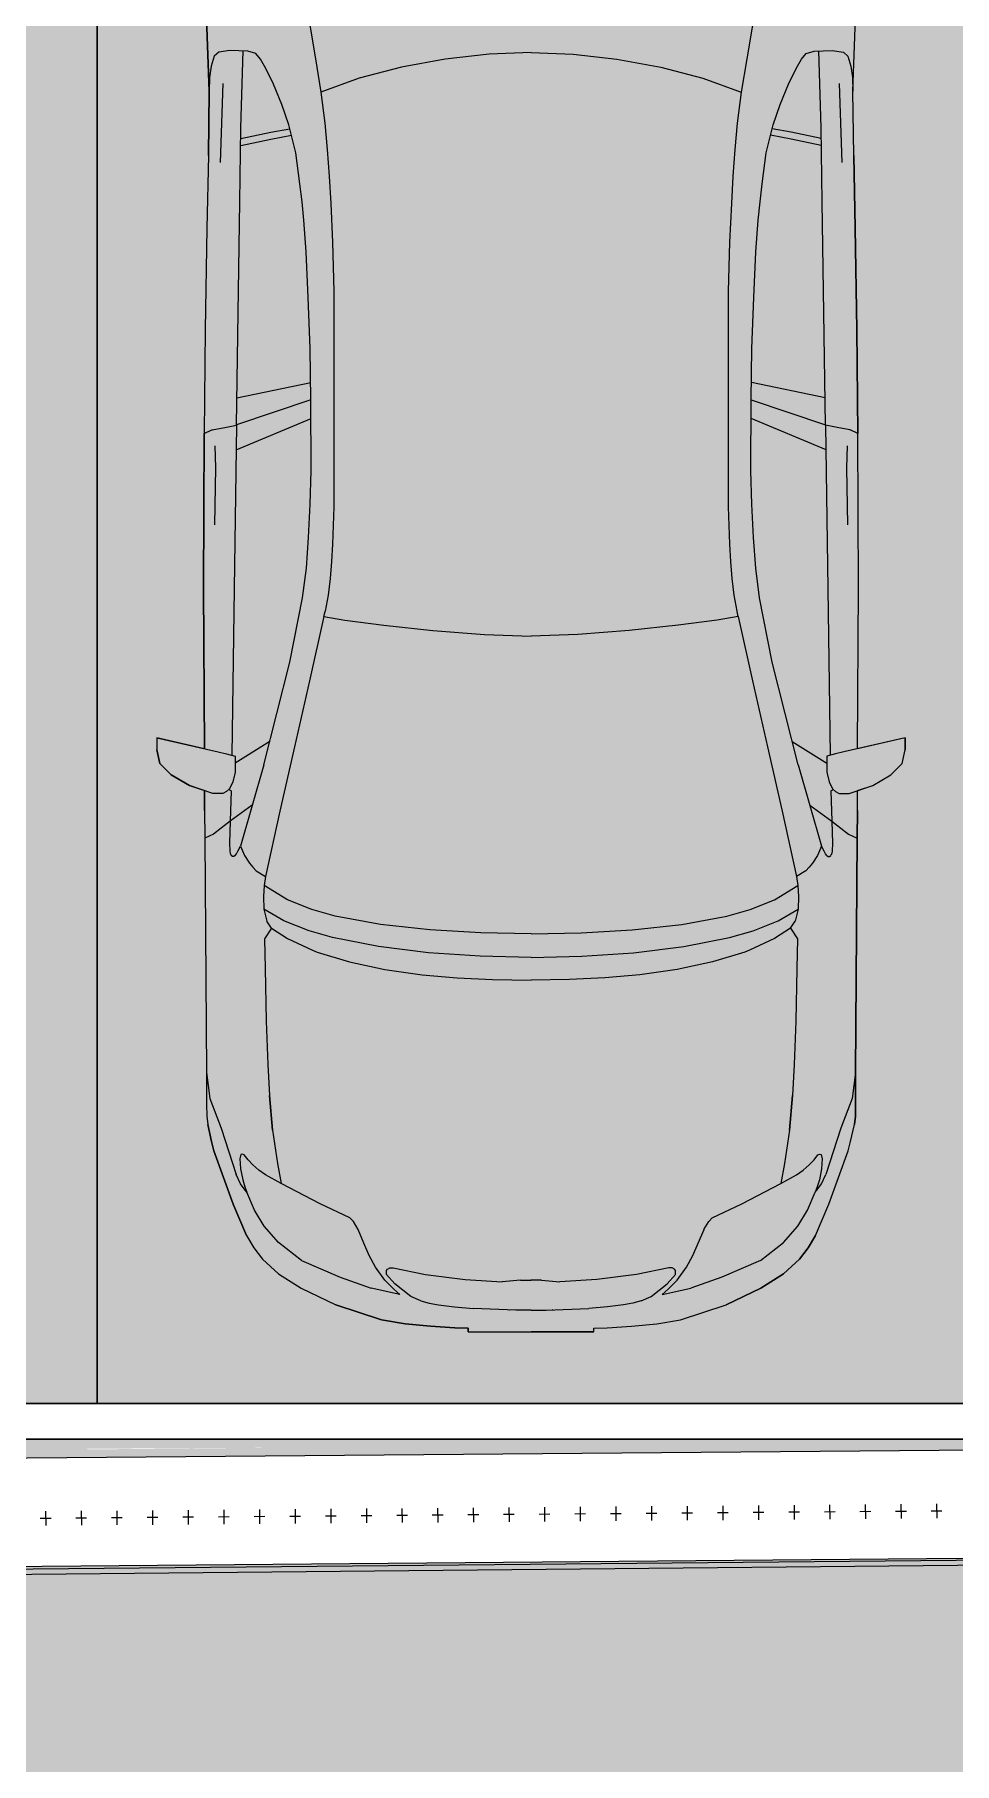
# Model space of a CAD drawing. Header units: millimetres. Extents: x 132836 to 1862386, y -330276 to -143438.
# Drawn here: x 464062 to 466637, y -271695 to -266857 of the extents above; entities that cross this region are included whole.
import ezdxf

# ---------------------------------------------------------------- set-up
doc = ezdxf.new("R2010")
doc.units = ezdxf.units.MM
doc.header["$MEASUREMENT"] = 0
doc.linetypes.add('Wipeout_Contour', pattern=[1000, 0, -1000])
for name, color, linetype in [('Divers - Dessin général', 7, 'Continuous'), ('Extérieur - Environnement', 7, 'Continuous'), ('Nouveau_0', 7, 'Continuous'), ('Structure - Murs extérieurs', 7, 'Continuous'), ('TopoAlt', 7, 'Continuous')]:
    doc.layers.add(name, color=color, linetype=linetype)

msp = doc.modelspace()

# ---------------------------------------------------------------- hatches: boundary and pattern name
at = {"linetype": 'Continuous', "lineweight": 0, "true_color": 0x6f6f6f}
h = msp.add_hatch(color=8, dxfattribs=at)
h.paths.add_polyline_path([(360547.961, -295062.571), (487920.34, -293826.868), (487920.34, -270902.734), (487462.568, -270902.734), (472913.119, -271040.575), (472913.119, -163437.635), (371855.719, -163437.635), (371855.719, -271040.575), (371882.482, -271040.57), (371882.665, -272000.514, -0.40942736), (367883.201, -275935.042), (360547.961, -275935.042)])
h.paths.add_polyline_path([(377135.103, -260639.953), (373845.103, -260639.953), (373845.103, -248364.953), (373845.103, -243089.974), (373845.103, -242189.974), (377135.103, -242189.974)], flags=0)
h.paths.add_polyline_path([(380202.952, -171995.57), (431505.799, -171995.57), (464309.564, -171995.57), (464309.564, -262465.571), (462925.553, -262565.571), (438593.575, -262550.571), (437925.553, -262550.571), (436549.587, -262550.571), (436549.587, -189810.571), (412055.061, -189810.571), (412055.061, -201780.57), (412055.061, -204495.57), (415454.069, -204495.57), (415454.069, -208495.57), (415454.069, -218295.57), (405655.061, -218295.57), (405655.061, -222495.57), (415474.561, -222495.57), (415474.561, -260810.571), (380202.952, -260810.571), (380202.952, -230015.57), (380202.952, -193810.571)], flags=0)
h.paths.add_polyline_path([(381436.562, -269433.913, -0.09031866), (381558.292, -268727.623, -0.20144873), (382612.158, -267592.74, -0.10421145), (383417.525, -267415.055), (384017.498, -267409.371, -0.10404461), (384824.873, -267571.244, -0.23825546), (385983.776, -268953.318, -0.05518862), (386036.355, -269390.334), (386038.45, -269611.438), (386050.565, -270890.267), (385792.102, -271892.761, -0.26794919), (384069.602, -272909.124), (383469.629, -272914.808, -0.19371746), (382078.771, -272370.185, -0.07056876), (381728.183, -271931.262, -0.1316525), (381450.772, -270933.845)], flags=0)
h.paths.add_polyline_path([(394027.271, -275599.002, -0.4157911), (392016.505, -273599.031), (392016.505, -273452.052), (392030.007, -267377.824, -0.3805567), (394016.505, -265609.826), (394094.233, -265609.826), (394094.233, -270609.826), (409094.233, -270609.826), (409094.233, -265609.826), (414055.71, -265609.826, -0.41421356), (415555.71, -267109.826), (415555.71, -273660.699, -0.34550161), (413836.804, -275433.432)], flags=0)
h.paths.add_polyline_path([(424209.612, -271504.083, -0.13447393), (423930.467, -270484.937), (423930.467, -268984.937, -0.41421356), (425930.467, -266984.937), (426530.467, -266984.937, -0.41421356), (428530.467, -268984.937), (428530.467, -270484.937, -0.12882035), (428273.55, -271465.581, -0.27093629), (426530.467, -272484.937), (425930.467, -272484.937, -0.26498)], flags=0)
h.paths.add_polyline_path([(436562.206, -273329.325), (436569.468, -267730.336, -0.09856151), (436800.237, -266943.721), (436817.2, -266951.545, -0.258849), (438654.998, -265605.827), (438652.661, -265587.294), (439337.088, -265587.294), (439337.088, -265687.294), (439337.088, -270687.294), (469237.088, -270687.294), (469237.088, -265687.294), (470907.523, -265687.294), (472885.813, -265687.294), (472885.813, -267687.294), (472885.813, -271062.255, 0.00134576), (472885.842, -271073.021), (472896.728, -273095.233, -0.41421356), (470907.523, -275105.97), (462184.053, -275105.97, -0.00518896), (462130.957, -275116.103), (454147.511, -275196.191), (438770.531, -275253.24, -0.38655333), (436572.608, -273475.385, -0.02518922)], flags=0)
at = {"linetype": 'Continuous', "lineweight": 0, "true_color": 0x90b349}
msp.add_hatch(color=55, dxfattribs=at).paths.add_polyline_path([(469237.088, -270787.354), (439237.088, -270787.354), (439237.088, -273253.269), (469248.134, -273114.341), (469237.248, -271092.129), (469237.183, -271092.129, -0.00134576), (469237.103, -271062.255), (469237.088, -271062.255)])

# ---------------------------------------------------------------- linework, layer by layer
at = {"color": 9, "linetype": 'Continuous', "lineweight": 5}
msp.add_lwpolyline([(436572.608, -273475.385, 0.38655333), (438770.531, -275253.24), (454147.511, -275196.191), (462130.957, -275116.103, 0.00518896), (462184.053, -275105.97), (470907.523, -275105.97, 0.41421356), (472896.728, -273095.233), (472885.842, -271073.021, -0.00134576), (472885.813, -271062.255), (472885.813, -267687.294), (472885.813, -265687.294), (470907.523, -265687.294), (469237.088, -265687.294), (469237.088, -270687.294), (439337.088, -270687.294), (439337.088, -265687.294), (439337.088, -265587.294), (438652.661, -265587.294), (438654.998, -265605.827, 0.258849), (436817.2, -266951.545), (436800.237, -266943.721, 0.09856151), (436569.468, -267730.336), (436562.206, -273329.325, 0.02518922)], format="xyb", close=True, dxfattribs=at)
at = {"color": 255, "linetype": 'Continuous', "lineweight": 5, "flags": 128}
for points in [[(464237.088, -265687.294), (464237.088, -270687.294)], [(464237.088, -270687.294), (464237.088, -265687.294)], [(461737.088, -270687.294), (464237.088, -270687.294)], [(464237.088, -270687.294), (466737.088, -270687.294)]]:
    msp.add_lwpolyline(points, dxfattribs=at)
at = {"color": 7, "linetype": 'Continuous', "lineweight": 5}
msp.add_lwpolyline([(469237.088, -270787.354), (439237.088, -270787.354), (439237.088, -273253.269), (469248.134, -273114.341), (469237.248, -271092.129), (469237.183, -271092.129, -0.00134576), (469237.103, -271062.255), (469237.088, -271062.255)], format="xyb", close=True, dxfattribs=at)
at = {"layer": 'Extérieur - Environnement', "color": 7, "linetype": 'Continuous', "lineweight": 13}
for p, q in [((464812.002, -266709.08), (464848.174, -266924.692)), ((466091.814, -266709.08), (466055.642, -266924.692)), ((464543.698, -266812.144), (464550.959, -267015.116)), ((464550.959, -267015.116), (464543.698, -266812.144)), ((466352.857, -267015.116), (466360.118, -266812.144)), ((466352.857, -267015.116), (466360.118, -266812.144)), ((464577.652, -266906.682), (464564.951, -266917.174)), ((464608.63, -266901.909), (464577.652, -266906.682)), ((464659.244, -266903.116), (464608.63, -266901.909)), ((464640.038, -267118.034), (464645.862, -266902.797)), ((464681.719, -266910.293), (464659.244, -266903.116)), ((465451.908, -266907.061), (465334.373, -266911.78)), ((465451.908, -266907.061), (465569.443, -266911.78)), ((466222.098, -266910.293), (466244.572, -266903.116)), ((466244.572, -266903.116), (466295.186, -266901.909)), ((466263.778, -267118.034), (466257.954, -266902.797)), ((466295.186, -266901.909), (466326.164, -266906.682)), ((466326.164, -266906.682), (466338.865, -266917.174)), ((464556.547, -266945.179), (464552.232, -266976.682)), ((464564.951, -266917.174), (464556.547, -266945.179)), ((464694.717, -266925.468), (464681.719, -266910.293)), ((464709.611, -266951.662), (464694.717, -266925.468)), ((464731.015, -266995.684), (464709.611, -266951.662)), ((464848.174, -266924.692), (464863.388, -267017.735)), ((465088.935, -266948.269), (464971.085, -266979.133)), ((465211.69, -266925.666), (465088.935, -266948.269)), ((465334.373, -266911.78), (465211.69, -266925.666)), ((465569.443, -266911.78), (465692.126, -266925.666)), ((465692.126, -266925.666), (465814.881, -266948.269)), ((465814.881, -266948.269), (465932.731, -266979.133)), ((466055.642, -266924.692), (466040.428, -267017.735)), ((466172.801, -266995.684), (466194.205, -266951.662)), ((466194.205, -266951.662), (466209.099, -266925.468)), ((466209.099, -266925.468), (466222.098, -266910.293)), ((466338.865, -266917.174), (466347.27, -266945.179)), ((466347.27, -266945.179), (466351.584, -266976.682)), ((464552.232, -266976.682), (464550.959, -267015.116)), ((464589.626, -266993.88), (464582.209, -267214.66)), ((464754.43, -267052.956), (464731.015, -266995.684)), ((464971.085, -266979.133), (464863.388, -267017.735)), ((465932.731, -266979.133), (466040.428, -267017.735)), ((466149.386, -267052.956), (466172.801, -266995.684)), ((466314.19, -266993.88), (466321.607, -267214.66)), ((466351.584, -266976.682), (466352.857, -267015.116)), ((464550.959, -267015.116), (464548.746, -267195.422)), ((464548.746, -267195.422), (464550.959, -267015.116)), ((464863.388, -267017.735), (464875.059, -267105.162)), ((466040.428, -267017.735), (466028.757, -267105.162)), ((466355.07, -267195.422), (466352.857, -267015.116)), ((466355.07, -267195.422), (466352.857, -267015.116)), ((464773.759, -267109.617), (464754.43, -267052.956)), ((466130.057, -267109.617), (466149.386, -267052.956)), ((464637.106, -267325.351), (464640.038, -267118.034)), ((464639.618, -267147.769), (464724.006, -267130.537)), ((464723.733, -267149.83), (464781.148, -267138.68)), ((464724.006, -267130.537), (464776.487, -267120.345)), ((464793.594, -267187.636), (464773.759, -267109.617)), ((464875.058, -267105.146), (464881.751, -267178.67)), ((466028.758, -267105.146), (466022.066, -267178.67)), ((466110.222, -267187.636), (466130.057, -267109.617)), ((466180.083, -267149.83), (466122.668, -267138.68)), ((466179.81, -267130.537), (466127.33, -267120.345)), ((466264.198, -267147.769), (466179.81, -267130.537)), ((466266.71, -267325.351), (466263.778, -267118.034)), ((464548.746, -267195.422), (464544.396, -267398.632)), ((464548.746, -267195.422), (464544.396, -267398.632)), ((464639.345, -267167.062), (464723.733, -267149.83)), ((464805.003, -267275.127), (464793.594, -267187.636)), ((464881.75, -267178.656), (464886.716, -267253.131)), ((466022.066, -267178.656), (466017.1, -267253.131)), ((466098.813, -267275.127), (466110.222, -267187.636)), ((466264.471, -267167.062), (466180.083, -267149.83)), ((466359.42, -267398.632), (466355.07, -267195.422)), ((466355.07, -267195.422), (466359.42, -267398.632)), ((464810.849, -267324.705), (464805.003, -267275.127)), ((464886.716, -267253.127), (464891.12, -267329.924)), ((466017.1, -267253.127), (466012.696, -267329.924)), ((466092.967, -267324.705), (466098.813, -267275.127)), ((464632.146, -267636.148), (464637.106, -267325.351)), ((464815.943, -267376.543), (464810.849, -267324.705)), ((464891.119, -267329.914), (464895.885, -267438.034)), ((466012.697, -267329.914), (466007.931, -267438.034)), ((466087.873, -267376.543), (466092.967, -267324.705)), ((466271.671, -267636.148), (466266.71, -267325.351)), ((464822.181, -267464.557), (464815.943, -267376.543)), ((466081.636, -267464.557), (466087.873, -267376.543)), ((464544.396, -267398.632), (464539.611, -267681.866)), ((464544.396, -267398.632), (464539.611, -267681.866)), ((464895.885, -267438.031), (464899.856, -267575.552)), ((466007.931, -267438.031), (466003.961, -267575.552)), ((466364.205, -267681.866), (466359.42, -267398.632)), ((466359.42, -267398.632), (466364.205, -267681.866)), ((464828.568, -267592.686), (464822.181, -267464.557)), ((466075.248, -267592.686), (466081.636, -267464.557)), ((464899.856, -267575.552), (464899.894, -268178.518)), ((466003.961, -267575.552), (466003.922, -268178.518)), ((464833.568, -267735.926), (464828.568, -267592.686)), ((466070.248, -267735.926), (466075.248, -267592.686)), ((464627.185, -267950.448), (464632.146, -267636.148)), ((466276.631, -267950.448), (466271.671, -267636.148)), ((464539.611, -267681.866), (464537.092, -267973.113)), ((464539.611, -267681.866), (464537.092, -267973.113)), ((466366.724, -267973.113), (466364.205, -267681.866)), ((466364.205, -267681.866), (466366.724, -267973.113)), ((464835.991, -267879.457), (464833.568, -267735.926)), ((466067.825, -267879.457), (466070.248, -267735.926)), ((464628.402, -267873.372), (464835.173, -267831.01)), ((466275.415, -267873.372), (466068.643, -267831.01)), ((464835.991, -267879.457), (464627.202, -267949.357)), ((464836.529, -268077.471), (464835.991, -267879.457)), ((466067.287, -268077.471), (466067.825, -267879.457)), ((466067.825, -267879.457), (466276.614, -267949.357)), ((464537.092, -267973.113), (464558.801, -267963.349)), ((464558.801, -267963.349), (464560.757, -267962.783)), ((464560.757, -267962.783), (464564.015, -267962.088)), ((464564.015, -267962.088), (464589.928, -267957.432)), ((464589.928, -267957.432), (464627.185, -267950.448)), ((464627.185, -267950.448), (464620.746, -268407.601)), ((464626.214, -268019.427), (464836.131, -267931.001)), ((466277.603, -268019.427), (466067.685, -267931.001)), ((466276.631, -267950.448), (466283.07, -268407.601)), ((466313.888, -267957.432), (466276.631, -267950.448)), ((466339.801, -267962.088), (466313.888, -267957.432)), ((466343.059, -267962.783), (466339.801, -267962.088)), ((466345.015, -267963.349), (466343.059, -267962.783)), ((466366.724, -267973.113), (466345.015, -267963.349)), ((464537.092, -267973.113), (464535.124, -268405.992)), ((464535.124, -268405.992), (464537.092, -267973.113)), ((464566.987, -268008.036), (464568.486, -268069.3)), ((466336.829, -268008.036), (466335.33, -268069.3)), ((466368.692, -268405.992), (466366.724, -267973.113)), ((466368.692, -268405.992), (466366.724, -267973.113)), ((464568.486, -268069.3), (464565.909, -268228.63)), ((464833.378, -268171.56), (464836.529, -268077.471)), ((466070.438, -268171.56), (466067.287, -268077.471)), ((466335.33, -268069.3), (466337.907, -268228.63)), ((464829.184, -268264.184), (464833.378, -268171.56)), ((464899.894, -268178.518), (464896.057, -268282.803)), ((466003.922, -268178.518), (466007.759, -268282.803)), ((466074.632, -268264.184), (466070.438, -268171.56)), ((464823.085, -268350.336), (464829.184, -268264.184)), ((464896.058, -268282.796), (464893.524, -268331.972)), ((466007.758, -268282.796), (466010.292, -268331.972)), ((466080.732, -268350.336), (466074.632, -268264.184)), ((464811.939, -268433.588), (464823.085, -268350.336)), ((464893.524, -268331.956), (464889.726, -268379.107)), ((466010.292, -268331.956), (466014.09, -268379.107)), ((466091.878, -268433.588), (466080.732, -268350.336)), ((464535.124, -268405.992), (464537.602, -268855.376)), ((464537.602, -268855.376), (464535.124, -268405.992)), ((464889.728, -268379.084), (464883.905, -268425.327)), ((466014.088, -268379.084), (466019.911, -268425.327)), ((466366.214, -268855.376), (466368.692, -268405.992)), ((466366.214, -268855.376), (466368.692, -268405.992)), ((464620.747, -268407.601), (464614.299, -268873.649)), ((464776.522, -268612.975), (464811.939, -268433.588)), ((464883.905, -268425.327), (464875.474, -268470.695)), ((466019.911, -268425.327), (466028.342, -268470.695)), ((466127.294, -268612.975), (466091.878, -268433.588)), ((466283.069, -268407.601), (466289.517, -268873.649)), ((464872.174, -268485.5), (464832.016, -268665.461)), ((464872.174, -268485.5), (464875.253, -268471.184)), ((464872.174, -268485.5), (464931.145, -268495.563)), ((464875.253, -268471.184), (464875.56, -268470.505)), ((464931.145, -268495.563), (465039.761, -268509.721)), ((465972.671, -268495.563), (465864.055, -268509.721)), ((466031.642, -268485.5), (465972.671, -268495.563)), ((466028.563, -268471.184), (466028.256, -268470.505)), ((466031.642, -268485.5), (466028.563, -268471.184)), ((466031.642, -268485.5), (466071.8, -268665.461)), ((465039.761, -268509.721), (465176.846, -268524.319)), ((465176.846, -268524.319), (465321.29, -268535.706)), ((465321.29, -268535.706), (465451.908, -268540.229)), ((465582.526, -268535.706), (465451.908, -268540.229)), ((465726.97, -268524.319), (465582.526, -268535.706)), ((465864.055, -268509.721), (465726.97, -268524.319)), ((464704.322, -268900.718), (464776.522, -268612.975)), ((466199.494, -268900.718), (466127.294, -268612.975)), ((464832.016, -268665.461), (464789.836, -268850.052)), ((466071.8, -268665.461), (466113.98, -268850.052)), ((464537.602, -268855.376), (464404.23, -268824.575)), ((464404.23, -268824.575), (464404.23, -268858.864)), ((464404.23, -268824.575), (464576.265, -268864.305)), ((464404.23, -268824.575), (464404.23, -268858.864)), ((464720.697, -268835.461), (464623.515, -268895.945)), ((466183.12, -268835.461), (466280.301, -268895.945)), ((466499.586, -268824.575), (466327.551, -268864.305)), ((466499.586, -268824.575), (466366.214, -268855.376)), ((466499.586, -268858.864), (466499.586, -268824.575)), ((466499.586, -268824.575), (466499.586, -268858.864)), ((464404.23, -268858.864), (464413.09, -268896.996)), ((464413.09, -268896.996), (464404.23, -268858.864)), ((464576.265, -268864.305), (464599.394, -268869.809)), ((464599.394, -268869.809), (464623.515, -268876.024)), ((464623.515, -268876.024), (464623.515, -268921.171)), ((464789.836, -268850.052), (464748.686, -269030.342)), ((466113.98, -268850.052), (466155.13, -269030.342)), ((466304.422, -268869.809), (466280.301, -268876.024)), ((466280.301, -268876.024), (466280.301, -268921.171)), ((466327.551, -268864.305), (466304.422, -268869.809)), ((466490.726, -268896.996), (466499.586, -268858.864)), ((466490.726, -268896.996), (466499.586, -268858.864)), ((464413.09, -268896.996), (464444.949, -268928.955)), ((464444.949, -268928.955), (464413.09, -268896.996)), ((464444.949, -268928.955), (464495.489, -268958.446)), ((464495.489, -268958.446), (464444.949, -268928.955)), ((464623.515, -268921.171), (464617.503, -268947.698)), ((464704.322, -268900.718), (464638.908, -269127.825)), ((466199.494, -268900.718), (466264.908, -269127.825)), ((466280.301, -268921.171), (466286.313, -268947.698)), ((466408.327, -268958.446), (466458.867, -268928.955)), ((466408.327, -268958.446), (466458.867, -268928.955)), ((466458.867, -268928.955), (466490.726, -268896.996)), ((466458.867, -268928.955), (466490.726, -268896.996)), ((464495.489, -268958.446), (464538.002, -268972.665)), ((464561.464, -268980.512), (464495.489, -268958.446)), ((464538.002, -268972.665), (464538.26, -269028.074)), ((464538.26, -269028.074), (464538.002, -268972.665)), ((464589.448, -268980.446), (464561.464, -268980.512)), ((464599.62, -268975.338), (464589.448, -268980.446)), ((464607.695, -268967.805), (464599.62, -268975.338)), ((464612.572, -268973.482), (464605.368, -268969.976)), ((464617.503, -268947.698), (464607.695, -268967.805)), ((464612.572, -268973.482), (464609.604, -269058.02)), ((466286.313, -268947.698), (466296.121, -268967.805)), ((466291.244, -268973.482), (466298.448, -268969.976)), ((466291.244, -268973.482), (466294.212, -269058.02)), ((466296.121, -268967.805), (466304.196, -268975.338)), ((466304.196, -268975.338), (466314.368, -268980.446)), ((466314.368, -268980.446), (466342.352, -268980.512)), ((466342.352, -268980.512), (466408.327, -268958.446)), ((466365.556, -269028.074), (466365.814, -268972.665)), ((466365.556, -269028.074), (466365.814, -268972.665)), ((466365.814, -268972.665), (466408.327, -268958.446)), ((464538.26, -269028.074), (464539.312, -269106.124)), ((464538.26, -269028.074), (464539.312, -269106.124)), ((464671.752, -269013.798), (464609.604, -269058.02)), ((464748.686, -269030.342), (464708.521, -269213.352)), ((466155.13, -269030.342), (466195.295, -269213.352)), ((466232.064, -269013.798), (466294.212, -269058.02)), ((466364.504, -269106.124), (466365.556, -269028.074)), ((466365.556, -269028.074), (466364.504, -269106.124)), ((464584.743, -269078.043), (464563.147, -269094.519)), ((464609.604, -269058.02), (464584.743, -269078.043)), ((464609.604, -269058.02), (464607.77, -269119.394)), ((466294.212, -269058.02), (466319.073, -269078.043)), ((466294.212, -269058.02), (466296.046, -269119.394)), ((466319.073, -269078.043), (466340.669, -269094.519)), ((464563.147, -269094.519), (464539.312, -269106.124)), ((464539.312, -269106.124), (464543.463, -269761.281)), ((464539.312, -269106.124), (464543.463, -269761.281)), ((464607.77, -269119.394), (464609.049, -269142.411)), ((464631.56, -269141.742), (464638.908, -269127.825)), ((464638.908, -269127.825), (464650.354, -269154.267)), ((466264.908, -269127.825), (466253.463, -269154.267)), ((466272.256, -269141.742), (466264.908, -269127.825)), ((466296.046, -269119.394), (466294.767, -269142.411)), ((466340.669, -269094.519), (466364.504, -269106.124)), ((466360.353, -269761.281), (466364.504, -269106.124)), ((466364.504, -269106.124), (466360.353, -269761.281)), ((464609.049, -269142.411), (464610.086, -269148.165)), ((464610.086, -269148.165), (464613.009, -269153.829)), ((464616.47, -269156.902), (464613.009, -269153.829)), ((464620.219, -269156.936), (464616.47, -269156.902)), ((464624.115, -269154.389), (464620.219, -269156.936)), ((464624.115, -269154.389), (464627.207, -269150.029)), ((464627.207, -269150.029), (464631.554, -269141.742)), ((464650.354, -269154.267), (464663.697, -269175.776)), ((464663.697, -269175.776), (464672.894, -269186.973)), ((466240.119, -269175.776), (466230.922, -269186.973)), ((466253.463, -269154.267), (466240.119, -269175.776)), ((466276.609, -269150.029), (466272.262, -269141.742)), ((466279.701, -269154.389), (466276.609, -269150.029)), ((466279.701, -269154.389), (466283.597, -269156.936)), ((466283.597, -269156.936), (466287.346, -269156.902)), ((466287.346, -269156.902), (466290.807, -269153.829)), ((466293.73, -269148.165), (466290.807, -269153.829)), ((466294.767, -269142.411), (466293.73, -269148.165)), ((464672.894, -269186.973), (464682.613, -269197.411)), ((464682.613, -269197.411), (464708.521, -269213.352)), ((464708.521, -269213.352), (464705.231, -269238.276)), ((464708.535, -269213.352), (464708.521, -269213.352)), ((466195.281, -269213.352), (466195.295, -269213.352)), ((466221.203, -269197.411), (466195.295, -269213.352)), ((466195.295, -269213.352), (466198.585, -269238.276)), ((466230.922, -269186.973), (466221.203, -269197.411)), ((464705.231, -269238.276), (464703.088, -269268.704)), ((464703.088, -269268.704), (464703.868, -269304.066)), ((464770.045, -269278.711), (464705.231, -269238.276)), ((466133.771, -269278.711), (466198.585, -269238.276)), ((466198.585, -269238.276), (466200.728, -269268.704)), ((466200.728, -269268.704), (466199.948, -269304.066)), ((464760.246, -269337.286), (464703.868, -269304.066)), ((464703.868, -269304.066), (464712.196, -269337.784)), ((464838.801, -269304.966), (464770.041, -269278.71)), ((464903.937, -269323.678), (464838.794, -269304.965)), ((465030.229, -269347.1), (464903.931, -269323.677)), ((465873.587, -269347.1), (465999.885, -269323.677)), ((465999.88, -269323.678), (466065.022, -269304.965)), ((466065.016, -269304.966), (466133.775, -269278.71)), ((466143.57, -269337.286), (466199.948, -269304.066)), ((466199.948, -269304.066), (466191.62, -269337.784)), ((464725.512, -269357.141), (464705.981, -269387.53)), ((464712.196, -269337.784), (464712.222, -269337.799)), ((464725.512, -269357.141), (464712.196, -269337.784)), ((464725.517, -269357.181), (464725.512, -269357.141)), ((464725.517, -269357.181), (464770.12, -269386.898)), ((464830.449, -269364.909), (464760.246, -269337.286)), ((464896.096, -269383.674), (464830.449, -269364.909)), ((465168.372, -269362.462), (465030.229, -269347.1)), ((465311.302, -269370.864), (465168.37, -269362.461)), ((465451.937, -269373.424), (465311.3, -269370.863)), ((465451.879, -269373.424), (465592.516, -269370.863)), ((465592.514, -269370.864), (465735.446, -269362.461)), ((465735.444, -269362.462), (465873.587, -269347.1)), ((466007.72, -269383.674), (466073.367, -269364.909)), ((466073.367, -269364.909), (466143.57, -269337.286)), ((466178.299, -269357.181), (466133.696, -269386.898)), ((466178.299, -269357.181), (466178.305, -269357.141)), ((466178.305, -269357.141), (466191.62, -269337.784)), ((466178.305, -269357.141), (466197.835, -269387.53)), ((466191.62, -269337.784), (466191.594, -269337.799)), ((464705.981, -269387.53), (464708.16, -269470.882)), ((464770.12, -269386.898), (464839.999, -269419.474)), ((464839.999, -269419.474), (464853.06, -269424.336)), ((465024.538, -269409.223), (464896.096, -269383.674)), ((465165.22, -269426.562), (465024.538, -269409.223)), ((465738.596, -269426.562), (465879.278, -269409.223)), ((465879.278, -269409.223), (466007.72, -269383.674)), ((466063.817, -269419.474), (466050.756, -269424.336)), ((466133.696, -269386.898), (466063.817, -269419.474)), ((466197.835, -269387.53), (466195.656, -269470.882)), ((464708.158, -269470.819), (464710.804, -269617.644)), ((464708.161, -269470.865), (464708.161, -269470.882)), ((464853.06, -269424.336), (464943.601, -269452.15)), ((464943.601, -269452.15), (465042.648, -269473.079)), ((465310.004, -269436.38), (465165.22, -269426.562)), ((465451.908, -269439.488), (465310.004, -269436.38)), ((465451.908, -269439.488), (465593.812, -269436.38)), ((465593.812, -269436.38), (465738.596, -269426.562)), ((465960.216, -269452.15), (465861.168, -269473.079)), ((466050.756, -269424.336), (465960.216, -269452.15)), ((466195.658, -269470.819), (466193.012, -269617.644)), ((466195.655, -269470.865), (466195.655, -269470.882)), ((465042.648, -269473.079), (465147.555, -269487.903)), ((465147.555, -269487.903), (465245.517, -269496.699)), ((465245.517, -269496.699), (465344.089, -269501.675)), ((465344.089, -269501.675), (465451.915, -269503.419)), ((465559.727, -269501.675), (465451.902, -269503.419)), ((465658.299, -269496.699), (465559.727, -269501.675)), ((465756.261, -269487.903), (465658.299, -269496.699)), ((465861.168, -269473.079), (465756.261, -269487.903)), ((464710.804, -269617.644), (464715.096, -269739.103)), ((466193.012, -269617.644), (466188.72, -269739.103)), ((464543.463, -269761.281), (464543.38, -269812.104)), ((464543.463, -269761.281), (464543.38, -269812.104)), ((464543.463, -269761.281), (464553.306, -269834.646)), ((464715.096, -269739.103), (464719.633, -269825.642)), ((466188.72, -269739.103), (466184.183, -269825.642)), ((466360.353, -269761.281), (466350.51, -269834.646)), ((466360.436, -269812.104), (466360.353, -269761.281)), ((466360.353, -269761.281), (466360.436, -269812.104)), ((464543.38, -269812.104), (464543.49, -269850.175)), ((464543.38, -269812.104), (464543.49, -269850.175)), ((464543.49, -269850.175), (464544.017, -269883.286)), ((464543.49, -269850.175), (464544.017, -269883.286)), ((464553.306, -269834.646), (464584.831, -269917.011)), ((464719.631, -269825.621), (464728.412, -269922.935)), ((464728.412, -269922.935), (464719.661, -269825.642)), ((466184.185, -269825.621), (466175.404, -269922.935)), ((466175.404, -269922.935), (466184.155, -269825.642)), ((466350.51, -269834.646), (466318.985, -269917.011)), ((466359.799, -269883.286), (466360.326, -269850.175)), ((466360.326, -269850.175), (466359.799, -269883.286)), ((466360.326, -269850.175), (466360.436, -269812.104)), ((466360.436, -269812.104), (466360.326, -269850.175)), ((464544.017, -269883.286), (464546.818, -269907.43)), ((464544.017, -269883.286), (464546.818, -269907.43)), ((464564.421, -269863.685), (464564.472, -269864.697)), ((466339.396, -269863.685), (466339.344, -269864.697)), ((466356.998, -269907.43), (466359.799, -269883.286)), ((466359.799, -269883.286), (466356.998, -269907.43)), ((464546.818, -269907.43), (464557.215, -269954.786)), ((464557.215, -269954.786), (464546.818, -269907.43)), ((464557.215, -269954.786), (464564.23, -269980.291)), ((464564.23, -269980.291), (464557.215, -269954.786)), ((464584.831, -269917.011), (464626.432, -270046.609)), ((464728.412, -269922.935), (464742.034, -270016.18)), ((466175.404, -269922.935), (466161.782, -270016.18)), ((466318.985, -269917.011), (466277.384, -270046.609)), ((466339.586, -269980.291), (466346.601, -269954.786)), ((466339.586, -269980.291), (466346.601, -269954.786)), ((466346.601, -269954.786), (466356.998, -269907.43)), ((466346.601, -269954.786), (466356.998, -269907.43)), ((464564.23, -269980.291), (464618.048, -270130.226)), ((464618.048, -270130.226), (464564.23, -269980.291)), ((464639.437, -269991.066), (464636.704, -270002.769)), ((464636.704, -270002.769), (464638.017, -270015.863)), ((464643.89, -269989.8), (464639.437, -269991.066)), ((464648.778, -269991.957), (464643.89, -269989.8)), ((464659.717, -270006.248), (464648.778, -269991.957)), ((466244.099, -270006.248), (466255.038, -269991.957)), ((466255.038, -269991.957), (466259.926, -269989.8)), ((466259.926, -269989.8), (466264.379, -269991.066)), ((466264.379, -269991.066), (466267.112, -270002.769)), ((466267.112, -270002.769), (466265.799, -270015.863)), ((466285.768, -270130.226), (466339.586, -269980.291)), ((466285.768, -270130.226), (466339.586, -269980.291)), ((464638.769, -270072.924), (464626.432, -270046.609)), ((464638.017, -270015.863), (464638.964, -270030.793)), ((464638.964, -270030.793), (464644.87, -270061.6)), ((464673.339, -270019.786), (464659.717, -270006.248)), ((464690.413, -270034.588), (464673.339, -270019.786)), ((464708.354, -270047.873), (464690.413, -270034.588)), ((464752.31, -270072.418), (464708.354, -270047.873)), ((464742.03, -270016.157), (464752.31, -270072.418)), ((466161.786, -270016.157), (466151.506, -270072.418)), ((466151.506, -270072.418), (466195.462, -270047.873)), ((466195.462, -270047.873), (466213.404, -270034.588)), ((466213.404, -270034.588), (466230.477, -270019.786)), ((466230.477, -270019.786), (466244.099, -270006.248)), ((466264.852, -270030.793), (466258.946, -270061.6)), ((466265.799, -270015.863), (466264.852, -270030.793)), ((466265.047, -270072.924), (466277.384, -270046.609)), ((464649.212, -270087.473), (464638.769, -270072.924)), ((464644.87, -270061.6), (464651.216, -270081.4)), ((464656.538, -270096.772), (464649.212, -270087.473)), ((464651.216, -270081.4), (464656.538, -270096.772)), ((464677.722, -270147.072), (464656.538, -270096.772)), ((464861.725, -270128.798), (464752.31, -270072.418)), ((466042.091, -270128.798), (466151.506, -270072.418)), ((466226.094, -270147.072), (466247.278, -270096.772)), ((466252.6, -270081.4), (466247.278, -270096.772)), ((466247.278, -270096.772), (466254.604, -270087.473)), ((466258.946, -270061.6), (466252.6, -270081.4)), ((466254.604, -270087.473), (466265.047, -270072.924)), ((464618.048, -270130.226), (464655.287, -270217.2)), ((464655.287, -270217.2), (464618.048, -270130.226)), ((464704.937, -270191.422), (464677.722, -270147.072)), ((464945.162, -270167.904), (464861.725, -270128.798)), ((465958.655, -270167.904), (466042.091, -270128.798)), ((466198.879, -270191.422), (466226.094, -270147.072)), ((466248.529, -270217.2), (466285.768, -270130.226)), ((466248.529, -270217.2), (466285.768, -270130.226)), ((464745.255, -270236.78), (464704.937, -270191.422)), ((464954.551, -270178.323), (464945.162, -270167.904)), ((464967.731, -270201.019), (464954.551, -270178.323)), ((465936.085, -270201.019), (465949.266, -270178.323)), ((465949.266, -270178.323), (465958.655, -270167.904)), ((466158.561, -270236.78), (466198.879, -270191.422)), ((464655.287, -270217.2), (464675.832, -270252.572)), ((464655.287, -270217.2), (464675.832, -270252.572)), ((464809.581, -270287.509), (464745.255, -270236.78)), ((464983.871, -270238.748), (464967.718, -270200.996)), ((464998.939, -270273.148), (464983.871, -270238.748)), ((465904.877, -270273.148), (465919.945, -270238.748)), ((465919.945, -270238.748), (465936.098, -270200.996)), ((466094.235, -270287.509), (466158.561, -270236.78)), ((466227.984, -270252.572), (466248.529, -270217.2)), ((466248.529, -270217.2), (466227.984, -270252.572)), ((464675.832, -270252.572), (464700.01, -270283.992)), ((464675.832, -270252.572), (464700.01, -270283.992)), ((464700.01, -270283.992), (464745.038, -270325.3)), ((464700.01, -270283.992), (464745.038, -270325.3)), ((464809.581, -270287.509), (464917.615, -270334.551)), ((465016.721, -270306.15), (464998.939, -270273.148)), ((465887.095, -270306.15), (465904.877, -270273.148)), ((466094.235, -270287.509), (465986.201, -270334.551)), ((466158.778, -270325.3), (466203.806, -270283.992)), ((466203.806, -270283.992), (466158.778, -270325.3)), ((466203.806, -270283.992), (466227.984, -270252.572)), ((466227.984, -270252.572), (466203.806, -270283.992)), ((464745.038, -270325.3), (464808.755, -270364.897)), ((464745.038, -270325.3), (464808.755, -270364.897)), ((464917.615, -270334.551), (465004.846, -270364.687)), ((465042.467, -270342.487), (465016.721, -270306.15)), ((465047.432, -270315.683), (465049.876, -270311.79)), ((465047.58, -270326.509), (465047.432, -270315.683)), ((465070.639, -270353.332), (465047.58, -270326.509)), ((465049.876, -270311.79), (465057.122, -270308.145)), ((465057.122, -270308.145), (465066.035, -270307.893)), ((465066.035, -270307.893), (465156.902, -270326.346)), ((465156.902, -270326.346), (465267.927, -270340.803)), ((465267.927, -270340.803), (465371.064, -270347.688)), ((465635.889, -270340.803), (465532.752, -270347.688)), ((465746.914, -270326.346), (465635.889, -270340.803)), ((465837.781, -270307.893), (465746.914, -270326.346)), ((465833.177, -270353.332), (465856.236, -270326.509)), ((465846.694, -270308.145), (465837.781, -270307.893)), ((465853.94, -270311.79), (465846.694, -270308.145)), ((465856.384, -270315.683), (465853.94, -270311.79)), ((465856.236, -270326.509), (465856.384, -270315.683)), ((465861.35, -270342.487), (465887.095, -270306.15)), ((465986.201, -270334.551), (465898.97, -270364.687)), ((466095.061, -270364.897), (466158.778, -270325.3)), ((466158.778, -270325.3), (466095.061, -270364.897)), ((464808.755, -270364.897), (464905.55, -270411.682)), ((464808.755, -270364.897), (464905.55, -270411.682)), ((465085.093, -270382.581), (465004.846, -270364.687)), ((465068.336, -270367.761), (465042.467, -270342.487)), ((465085.093, -270382.581), (465068.336, -270367.761)), ((465115.4, -270388.521), (465070.639, -270353.332)), ((465143.559, -270400.674), (465115.4, -270388.521)), ((465422.186, -270343.014), (465371.064, -270347.688)), ((465422.186, -270343.014), (465452.723, -270343.014)), ((465481.63, -270343.014), (465451.093, -270343.014)), ((465481.63, -270343.014), (465532.752, -270347.688)), ((465760.257, -270400.674), (465788.416, -270388.521)), ((465788.416, -270388.521), (465833.177, -270353.332)), ((465818.723, -270382.581), (465898.97, -270364.687)), ((465818.723, -270382.581), (465835.48, -270367.761)), ((465835.48, -270367.761), (465861.35, -270342.487)), ((465998.266, -270411.682), (466095.061, -270364.897)), ((466095.061, -270364.897), (465998.266, -270411.682)), ((464905.55, -270411.682), (465033.039, -270453.32)), ((465033.039, -270453.32), (464905.55, -270411.682)), ((465143.559, -270400.674), (465167.127, -270406.754)), ((465167.123, -270406.753), (465193.12, -270411.739)), ((465193.108, -270411.737), (465238.025, -270417.696)), ((465238.025, -270417.696), (465289.918, -270421.621)), ((465409.307, -270426.56), (465289.918, -270421.621)), ((465390.774, -270425.927), (465391.415, -270425.927)), ((465451.92, -270426.22), (465409.307, -270426.56)), ((465451.896, -270426.22), (465494.509, -270426.56)), ((465494.509, -270426.56), (465613.898, -270421.621)), ((465513.042, -270425.927), (465512.401, -270425.927)), ((465665.791, -270417.696), (465613.898, -270421.621)), ((465710.708, -270411.737), (465665.791, -270417.696)), ((465736.693, -270406.753), (465710.696, -270411.739)), ((465760.257, -270400.674), (465736.689, -270406.754)), ((465870.777, -270453.32), (465998.266, -270411.682)), ((465870.777, -270453.32), (465998.266, -270411.682)), ((465033.039, -270453.32), (465099.279, -270464.898)), ((465099.279, -270464.898), (465033.039, -270453.32)), ((465099.279, -270464.898), (465170.898, -270471.45)), ((465170.898, -270471.45), (465099.279, -270464.898)), ((465170.898, -270471.45), (465238.885, -270475.543)), ((465238.885, -270475.543), (465170.898, -270471.45)), ((465238.885, -270475.543), (465276.146, -270476.634)), ((465276.146, -270476.634), (465238.885, -270475.543)), ((465276.146, -270476.634), (465276.146, -270487.463)), ((465276.146, -270487.463), (465276.146, -270476.634)), ((465627.67, -270476.634), (465664.931, -270475.543)), ((465627.67, -270476.634), (465664.931, -270475.543)), ((465627.67, -270487.463), (465627.67, -270476.634)), ((465627.67, -270487.463), (465627.67, -270476.634)), ((465664.931, -270475.543), (465732.918, -270471.45)), ((465664.931, -270475.543), (465732.918, -270471.45)), ((465732.918, -270471.45), (465804.537, -270464.898)), ((465732.918, -270471.45), (465804.537, -270464.898)), ((465804.537, -270464.898), (465870.777, -270453.32)), ((465804.537, -270464.898), (465870.777, -270453.32)), ((465276.146, -270487.463), (465627.67, -270487.463)), ((465276.146, -270487.463), (465451.908, -270487.463)), ((465627.67, -270487.463), (465451.908, -270487.463))]:
    msp.add_line(p, q, dxfattribs=at)
at = {"layer": 'Structure - Murs extérieurs', "color": 7, "linetype": 'Continuous', "lineweight": 5}
for points in [[(469137.088, -270687.292), (439337.088, -270687.292)], [(439237.088, -270787.292), (469237.088, -270787.292)]]:
    msp.add_lwpolyline(points, dxfattribs=at)
at = {"layer": 'TopoAlt', "color": 190, "linetype": 'Continuous', "lineweight": 5, "true_color": 0x8002ff}
msp.add_lwpolyline([(464209.486, -271114.343), (472585.813, -271069.253)], dxfattribs=at)

# ---------------------------------------------------------------- next in the draw order: wipeouts: each hides what was drawn before it
at = {"color": 254, "linetype": 'Wipeout_Contour', "lineweight": 0, "ltscale": 1612734.526684011}
msp.add_wipeout([(464207.871, -270814.348), (464212.767, -270816.314), (464722.795, -270811.576)], dxfattribs=at).dxf.layer = 'TopoAlt'

# ---------------------------------------------------------------- next in the draw order: linework, layer by layer
at = {"layer": 'TopoAlt', "color": 190, "linetype": 'Continuous', "lineweight": 5, "true_color": 0x8002ff}
msp.add_lwpolyline([(472585.867, -270769.248), (436746.476, -271071.504)], dxfattribs=at)

# ---------------------------------------------------------------- next in the draw order: wipeouts: each hides what was drawn before it
at = {"color": 254, "linetype": 'Wipeout_Contour', "lineweight": 0, "ltscale": 2117691.449904223}
msp.add_wipeout([(472585.867, -270769.248), (436746.471, -271070.502), (436748.136, -271379.892), (472585.813, -271069.253)], dxfattribs=at).dxf.layer = 'TopoAlt'

# ---------------------------------------------------------------- next in the draw order: hatches: boundary and pattern name
at = {"linetype": 'Continuous', "lineweight": 0, "true_color": 0xa7a7a7}
msp.add_hatch(color=253, dxfattribs=at).paths.add_polyline_path([(456079.368, -266301.745, 1), (466079.368, -266301.745, 1)])

# ---------------------------------------------------------------- next in the draw order: linework, layer by layer
at = {"color": 7, "linetype": 'Continuous', "lineweight": 5}
for p, q in [((466387.541, -270970.505), (466387.87, -271010.504)), ((466487.297, -270969.685), (466487.626, -271009.684)), ((466587.053, -270968.866), (466587.382, -271008.865)), ((464108.317, -271009.229), (464078.318, -271009.476)), ((464093.153, -270989.353), (464093.482, -271029.352)), ((464208.073, -271008.41), (464178.074, -271008.656)), ((464192.909, -270988.534), (464193.238, -271028.532)), ((464307.829, -271007.59), (464277.83, -271007.837)), ((464292.665, -270987.714), (464292.994, -271027.713)), ((464407.585, -271006.771), (464377.586, -271007.017)), ((464392.421, -270986.895), (464392.75, -271026.893)), ((464507.341, -271005.951), (464477.342, -271006.198)), ((464492.177, -270986.075), (464492.506, -271026.074)), ((464607.097, -271005.132), (464577.098, -271005.378)), ((464591.933, -270985.256), (464592.262, -271025.254)), ((464706.853, -271004.312), (464676.854, -271004.559)), ((464691.689, -270984.436), (464692.018, -271024.435)), ((464806.609, -271003.493), (464776.61, -271003.739)), ((464791.445, -270983.617), (464791.774, -271023.615)), ((464906.365, -271002.673), (464876.366, -271002.92)), ((464891.201, -270982.797), (464891.53, -271022.796)), ((465006.121, -271001.854), (464976.122, -271002.1)), ((464990.957, -270981.978), (464991.286, -271021.976)), ((465105.877, -271001.034), (465075.878, -271001.281)), ((465090.713, -270981.158), (465091.042, -271021.157)), ((465205.633, -271000.215), (465175.634, -271000.461)), ((465190.469, -270980.339), (465190.798, -271020.337)), ((465305.389, -270999.395), (465275.39, -270999.642)), ((465290.225, -270979.519), (465290.554, -271019.518)), ((465405.145, -270998.576), (465375.146, -270998.822)), ((465389.981, -270978.7), (465390.31, -271018.698)), ((465504.901, -270997.756), (465474.902, -270998.003)), ((465489.737, -270977.88), (465490.066, -271017.879)), ((465604.657, -270996.937), (465574.658, -270997.183)), ((465589.493, -270977.061), (465589.822, -271017.06)), ((465704.413, -270996.117), (465674.414, -270996.364)), ((465689.249, -270976.241), (465689.578, -271016.24)), ((465804.169, -270995.298), (465774.17, -270995.544)), ((465789.005, -270975.422), (465789.334, -271015.421)), ((465903.925, -270994.479), (465873.926, -270994.725)), ((465888.761, -270974.602), (465889.09, -271014.601)), ((466003.681, -270993.659), (465973.682, -270993.905)), ((465988.517, -270973.783), (465988.846, -271013.782)), ((466103.437, -270992.84), (466073.438, -270993.086)), ((466088.273, -270972.963), (466088.602, -271012.962)), ((466203.193, -270992.02), (466173.194, -270992.266)), ((466188.029, -270972.144), (466188.358, -271012.143)), ((466302.949, -270991.201), (466272.95, -270991.447)), ((466287.785, -270971.324), (466288.114, -271011.323)), ((466402.705, -270990.381), (466372.706, -270990.627)), ((466502.461, -270989.562), (466472.462, -270989.808)), ((466602.217, -270988.742), (466572.218, -270988.989))]:
    msp.add_line(p, q, dxfattribs=at)
at = {"layer": 'Divers - Dessin général', "color": 8, "linetype": 'Continuous', "lineweight": 5}
msp.add_lwpolyline([(472905.195, -163437.635), (472885.813, -271067.638), (371555.907, -272027.634), (371538.537, -197317.635), (371535.195, -163437.635)], close=True, dxfattribs=at)
at = {"layer": 'Divers - Dessin général', "color": 14, "linetype": 'Continuous', "lineweight": 5, "true_color": 0x990000}
msp.add_lwpolyline([(472905.195, -163437.635), (472885.813, -271067.638), (371555.907, -272027.634), (371538.537, -197317.635), (371535.195, -163437.635)], close=True, dxfattribs=at)
at = {"layer": 'Nouveau_0', "color": 8, "linetype": 'Continuous', "lineweight": 5}
msp.add_line((371535.195, -272063.016), (472898.712, -271079.638), dxfattribs=at)
msp.add_line((371535.195, -272063.016), (472898.712, -271079.638), dxfattribs=at)
at = {"layer": 'Nouveau_0', "color": 8, "linetype": 'Continuous', "lineweight": 5, "flags": 128}
msp.add_lwpolyline([(371535.195, -272063.016), (472898.712, -271079.638), (472898.712, -163437.635), (371535.195, -163437.635), (371535.195, -197326.333)], close=True, dxfattribs=at)
at = {"layer": 'Structure - Murs extérieurs', "color": 7, "linetype": 'Continuous', "lineweight": 5, "flags": 128}
msp.add_lwpolyline([(439337.088, -270787.292), (469137.088, -270787.292), (469237.088, -270787.292), (469237.088, -270687.292), (469237.088, -265687.294), (472786.876, -265687.294), (472786.876, -265587.294), (469237.088, -265587.294), (469137.088, -265587.294), (469137.088, -265687.294), (469137.088, -270687.292), (439337.088, -270687.292)], dxfattribs=at)
at = {"layer": 'TopoAlt', "color": 7, "linetype": 'Continuous', "lineweight": 5, "flags": 128}
msp.add_lwpolyline([(472585.867, -270769.248), (436746.471, -271070.502), (436748.136, -271379.892), (472585.813, -271069.253)], close=True, dxfattribs=at)

doc.saveas('drawing.dxf')
